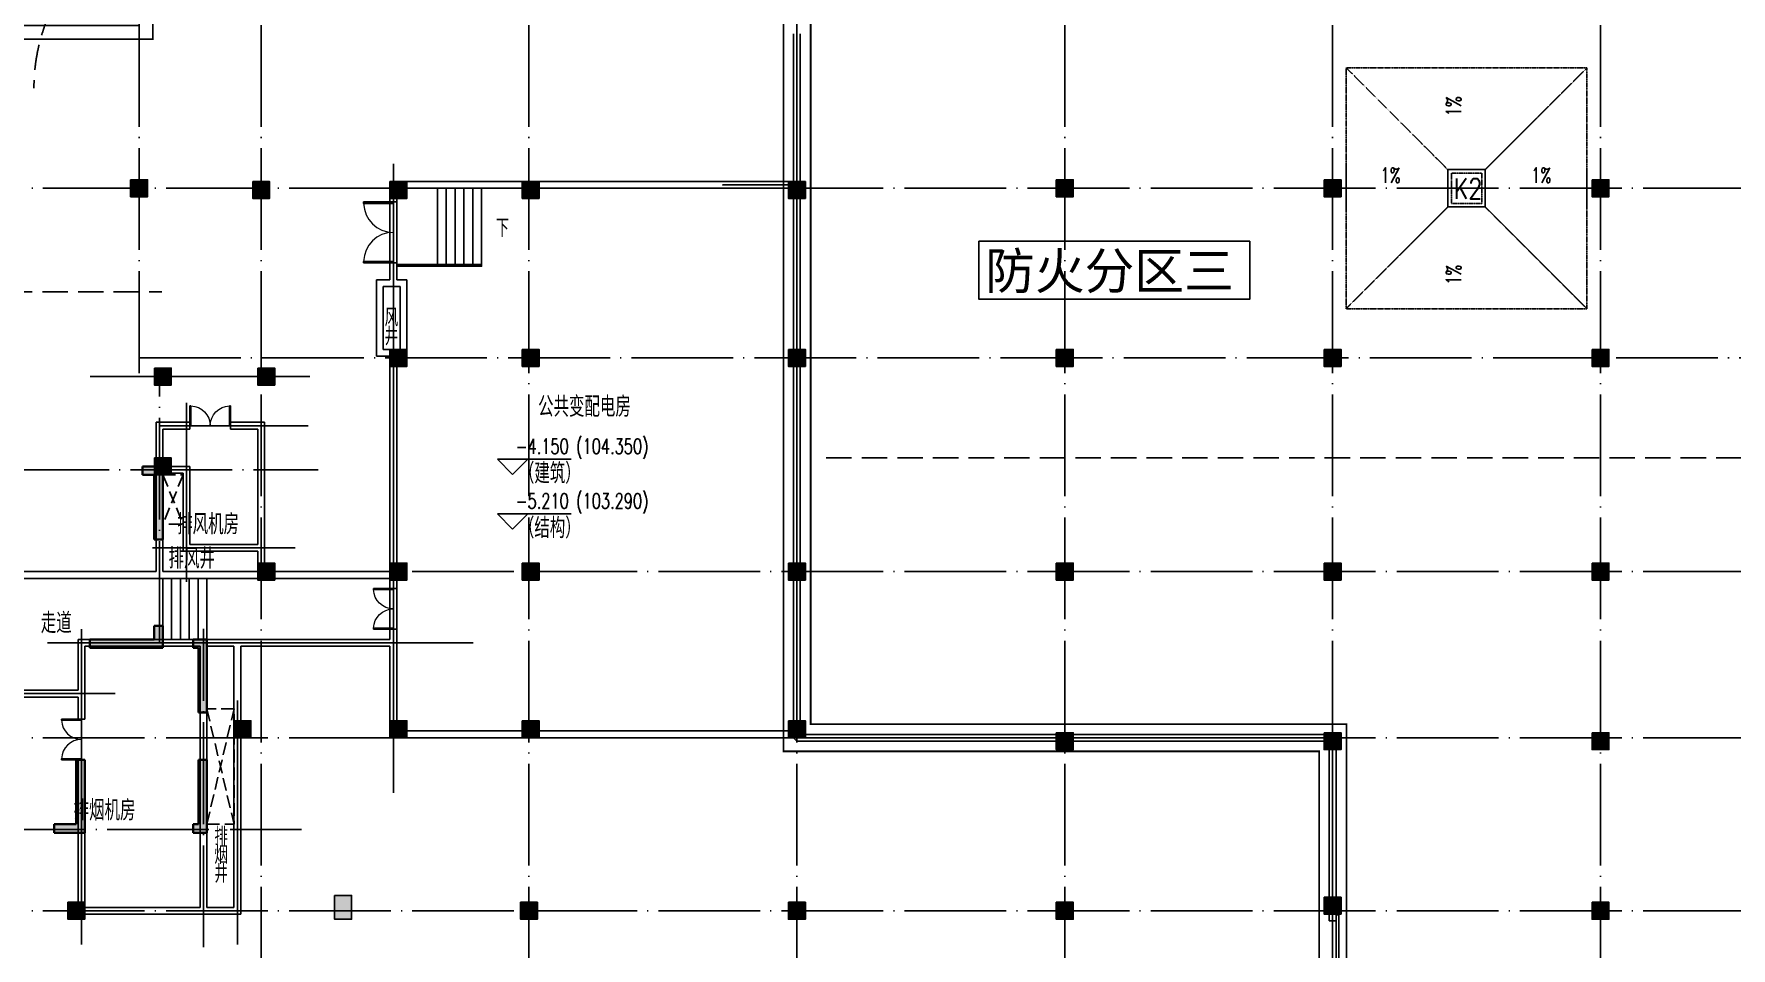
# Model space of a CAD drawing. Extents: x 290727 to 13733020, y 1731457 to 3643100.
# Drawn here: x 585712 to 635762, y 1782624 to 1809574 of the extents above; entities that cross this region are included whole.
import ezdxf

# ---------------------------------------------------------------- set-up
doc = ezdxf.new("R2010")
doc.units = 0
doc.header["$LTSCALE"] = 10
doc.linetypes.add('DASH', pattern=[0.35, 0.25, -0.1])
doc.linetypes.add('DOTE', pattern=[2.42, 2, -0.2, 0.02, -0.2])
doc.layers.get('0').update_dxf_attribs({"linetype": 'CONTINUOUS'})
for name, color, linetype in [('-A-车行道路', 8, 'CONTINUOUS'), ('COLUMN', 9, 'CONTINUOUS'), ('DIM_ELEV', 3, 'CONTINUOUS'), ('DIM_SYMB', 3, 'CONTINUOUS'), ('DOTE', 8, 'DOTE'), ('PUB_HATCH', 8, 'CONTINUOUS'), ('PUB_TEXT', 7, 'CONTINUOUS'), ('STAIR', 2, 'CONTINUOUS'), ('WALL', 255, 'CONTINUOUS'), ('WINDOW', 4, 'CONTINUOUS'), ('作业图', 4, 'CONTINUOUS'), ('文字', 4, 'CONTINUOUS'), ('防火分区示意线', 4, 'CONTINUOUS'), ('防火分区线', 7, 'CONTINUOUS'), ('防火分区面积', 7, 'CONTINUOUS'), ('集水坑', 181, 'DASH'), ('风井', 211, 'CONTINUOUS')]:
    doc.layers.add(name, color=color, linetype=linetype)
doc.layers.add('S_ConcWall', color=8, linetype='CONTINUOUS', lineweight=35)
doc.layers.get('0').off()
doc.styles.add('-黑体', font='simhei.ttf')
doc.styles.add('_HZTXT', font='simplex.shx', dxfattribs={"width": 0.8, "bigfont": 'HZTXT.shx'})
doc.styles.add('_TCH_DIM', font='SIMPLEX', dxfattribs={"bigfont": 'GBCBIG'})
doc.styles.add('HNSJY', font='HNSJY-07', dxfattribs={"width": 0.8, "bigfont": 'HNSJY-HZ'})

# ---------------------------------------------------------------- blocks, each defined once
blk = doc.blocks.new('A$C55C93FC2')
at = {"layer": 'DOTE', "linetype": 'DOTE', "ltscale": 150}
for p, q in [((103884.1, 127235.5), (103884.1, 58602.6)), ((107484.1, 127235.5), (107484.1, 12200)), ((115384.1, 127235.5), (115384.1, 12200)), ((123284.1, 127235.5), (123284.1, 12200)), ((131184.1, 127235.5), (131184.1, 12200)), ((139084.1, 127235.5), (139084.1, 12200)), ((146984.1, 127235.5), (146984.1, 12200)), ((10299.5, 64342.4), (154860.5, 64342.4)), ((103884.1, 59342.4), (162348.6, 59342.4)), ((10299.5, 53042.4), (252290.8, 53042.4)), ((10299.5, 48142.4), (252290.8, 48142.4)), ((10299.5, 43042.4), (252290.8, 43042.4))]:
    blk.add_line(p, q, dxfattribs=at)
blk = doc.blocks.new('A$C47EE32D5')
at = {"layer": '集水坑'}
for p, q in [((0, 7100), (3000, 4100)), ((4100, 4100), (7100, 7100)), ((0, 0), (3000, 3000)), ((4100, 3000), (7100, 0))]:
    blk.add_line(p, q, dxfattribs=at)
for points in [[(0, 3000), (0, 7100), (7100, 7100), (7100, 3000)], [(0, 4100), (0, 0), (7100, 0), (7100, 4100)]]:
    blk.add_lwpolyline(points, dxfattribs=at)
at = {"layer": '集水坑', "linetype": 'ByBlock'}
blk.add_lwpolyline([(3000, 4100), (4100, 4100), (4100, 3000), (3000, 3000)], close=True, dxfattribs=at)
at = {"layer": '集水坑', "linetype": 'DASH'}
blk.add_lwpolyline([(3100, 4000), (4000, 4000), (4000, 3100), (3100, 3100)], close=True, dxfattribs=at)
at = {"layer": 'PUB_TEXT', "style": '_TCH_DIM', "width": 0.705882}
for p in [(3392, 5669), (3392, 703)]:
    blk.add_text('1%%%', height=446.2, rotation=90, dxfattribs=at).set_placement(p)
for p in [(1012, 3708), (5456, 3708)]:
    blk.add_text('1%%%', height=446.2, dxfattribs=at).set_placement(p)
at = {"layer": '集水坑', "style": '_HZTXT', "width": 0.8}
blk.add_text('K2', height=600, dxfattribs=at).set_placement((3170, 3237))
blk = doc.blocks.new('A$C682E2834')
h = blk.add_hatch(color=0)
h.dxf.hatch_style = 1
h.paths.add_polyline_path([(30400, 7900), (30600, 7900), (30600, 7500), (30800, 7500), (30800, 7900), (33000, 7899), (33000, 7500), (33200, 7500), (33200, 7900), (33200, 7900), (33200, 8099), (30600, 8100), (30400, 8100)])
edge = h.paths.add_edge_path(flags=16)
edge.add_line((11800, 7900), (11800, 7500))
h.paths.add_polyline_path([(9600, 7900), (11800, 7900)], flags=17)
h.paths.add_polyline_path([(21425, 250), (21600, 250), (21600, 0), (21175, 0), (21000, 0), (21000, 250), (21175, 250), (21175, 2150), (21425, 2150)])
h.paths.add_polyline_path([(42350, 2149), (42600, 2149), (42600, 0), (42200, 0), (42200, 250), (42350, 250)])
h.paths.add_polyline_path([(42600, 3549), (42350, 3549), (42350, 5450), (42200, 5450), (42200, 5700), (42600, 5700)])
h.paths.add_polyline_path([(40700, 10549), (40700, 10799), (41300, 10799), (41300, 8649), (41050, 8649), (41050, 10549)])
h.paths.add_polyline_path([(39150, 5450), (39150, 5700), (41050, 5700), (41050, 6099), (41300, 6099), (41300, 5450)])
h.paths.add_polyline_path([(35100, 12949), (35100, 13199), (35400, 13199), (35400, 10799), (35800, 10799), (35800, 10549), (35150, 10549), (35150, 12949)])
h.paths.add_polyline_path([(28700, 13200), (28700, 12950), (28650, 12950), (28650, 10550), (28000, 10550), (28000, 10800), (28400, 10800), (28400, 13200)])
h.paths.add_polyline_path([(22750, 8650), (22500, 8650), (22500, 10800), (23100, 10800), (23100, 10550), (22750, 10550)])
h.paths.add_polyline_path([(24650, 5700), (24650, 5450), (22500, 5450), (22500, 6050), (22750, 6050), (22750, 5700)])
h.paths.add_polyline_path([(25700, 250), (25700, 0), (24800, 0), (24800, 2150), (25050, 2150), (25050, 250)])
h.paths.add_polyline_path([(32024, 0), (31300, 0), (31300, 250), (31774, 250), (31775, 2150), (32025, 2150), (32024, 250), (32500, 250), (32500, 0)])
h.paths.add_polyline_path([(29000, 5700), (29000, 5500), (28400, 5500), (28400, 7250), (28600, 7250), (28600, 5700)])
h.paths.add_polyline_path([(34800, 5500), (34800, 5700), (35200, 5700), (35200, 7249), (35400, 7249), (35400, 5500)])
h.paths.add_polyline_path([(30000, 12950), (30000, 13200), (30600, 13200), (30600, 9400), (30400, 9400), (30400, 12950)])
h.paths.add_polyline_path([(33200, 9399), (33400, 9399), (33400, 12949), (33800, 12949), (33800, 13199), (33200, 13199)])
h.paths.add_polyline_path([(38100, 0), (38100, 250), (38750, 250), (38750, 2149), (39000, 2149), (39000, 0)])
h.paths.add_polyline_path([(35025, 2149), (34775, 2149), (34775, 4199), (35025, 4199)])
h.paths.add_polyline_path([(29025, 2150), (28775, 2150), (28775, 4200), (29025, 4200)])
h.paths.add_polyline_path([(1900, 10800), (1900, 10550), (1550, 10550), (1550, 8650), (1300, 8650), (1300, 10800)])
h.paths.add_polyline_path([(3450, 5700), (3450, 5450), (1300, 5450), (1300, 6100), (1550, 6100), (1550, 5700)])
h.paths.add_polyline_path([(20100, 8650), (19850, 8650), (19850, 10550), (19500, 10550), (19500, 10800), (20100, 10800)])
h.paths.add_polyline_path([(13900, 12950), (13900, 13200), (14200, 13200), (14200, 10800), (14600, 10800), (14600, 10550), (13950, 10550), (13950, 12950)])
h.paths.add_polyline_path([(7500, 13200), (7500, 12950), (7450, 12950), (7450, 10550), (6800, 10550), (6800, 10800), (7200, 10800), (7200, 13200)])
h.paths.add_polyline_path([(17950, 5450), (17950, 5700), (19850, 5700), (19850, 6050), (20100, 6050), (20100, 5450)])
h.paths.add_polyline_path([(16900, 0), (16900, 250), (17550, 250), (17550, 2150), (17800, 2150), (17800, 0)])
h.paths.add_polyline_path([(10575, 0), (10100, 0), (10100, 250), (10575, 250), (10575, 2150), (10825, 2150), (10825, 250), (11300, 250), (11300, 0)])
h.paths.add_polyline_path([(400, 5700), (400, 5450), (250, 5450), (250, 3550), (0, 3550), (0, 5700)])
h.paths.add_polyline_path([(400, 250), (400, 0), (0, 0), (0, 2150), (250, 2150), (250, 250)])
h.paths.add_polyline_path([(13600, 5500), (13600, 5700), (14000, 5700), (14000, 7250), (14200, 7250), (14200, 5500)])
h.paths.add_polyline_path([(7800, 5700), (7800, 5500), (7200, 5500), (7200, 7250), (7400, 7250), (7400, 5700)])
h.paths.add_polyline_path([(12600, 13200), (12600, 12950), (12200, 12950), (12200, 9400), (12000, 9400), (12000, 13200)])
h.paths.add_polyline_path([(9200, 9400), (9200, 12950), (8800, 12950), (8800, 13200), (9400, 13200), (9400, 9400)])
h.paths.add_polyline_path([(4500, 250), (4500, 0), (3600, 0), (3600, 2150), (3850, 2150), (3850, 250)])
h.paths.add_polyline_path([(7825, 2150), (7575, 2150), (7575, 4200), (7825, 4200)])
h.paths.add_polyline_path([(13825, 2150), (13575, 2150), (13575, 4200), (13825, 4200)])
edge = h.paths.add_edge_path()
edge.add_line((12000, 8100), (12200, 8100))
edge.add_line((12200, 8100), (12200, 7900))
edge.add_line((12200, 7900), (12000, 7900))
edge.add_line((9400, 8100), (9200, 8100))
edge.add_line((9200, 8100), (9200, 7900))
edge.add_line((9200, 7900), (9400, 7900))
edge.add_line((9400, 7900), (9400, 7500))
edge.add_line((9400, 7500), (9600, 7500))
edge.add_line((9600, 7500), (9600, 7900))
edge.add_line((12000, 8100), (9400, 8100))
edge.add_line((11800, 7500), (12000, 7500))
edge.add_line((12000, 7500), (12000, 7900))
h = blk.add_hatch(color=0)
h.dxf.hatch_style = 1
h.paths.add_polyline_path([(9400, 8100), (9400, 7900), (9400, 7900), (9400, 7500), (9600, 7500), (9600, 7900), (11800, 7900), (11800, 7500), (12000, 7500), (12000, 7900), (12200, 7900), (12200, 8100)])
at = {"color": 0}
blk.add_lwpolyline([(9400, 8100), (9400, 7900), (9400, 7900), (9400, 7500), (9600, 7500), (9600, 7900), (11800, 7900), (11800, 7500), (12000, 7500), (12000, 7900), (12200, 7900), (12200, 8100), (9400, 8100)], dxfattribs=at)
at = {"layer": 'S_ConcWall', "color": 0, "lineweight": 35, "ltscale": 1}
for p, q in [((7200, 10800), (7200, 13200)), ((7200, 13200), (7500, 13200)), ((7500, 13200), (7500, 12950)), ((8800, 12950), (8800, 13200)), ((8800, 13200), (9400, 13200)), ((9400, 13200), (9400, 9400)), ((12000, 9400), (12000, 13200)), ((12000, 13200), (12600, 13200)), ((12600, 13200), (12600, 12950)), ((13900, 13200), (14200, 13200)), ((13900, 12950), (13900, 13200)), ((14200, 13200), (14200, 10800)), ((28400, 10800), (28400, 13200)), ((28400, 13200), (28700, 13200)), ((28700, 13200), (28700, 12950)), ((30000, 13200), (30600, 13200)), ((30000, 12950), (30000, 13200)), ((30600, 13200), (30600, 9400)), ((33800, 13199), (33200, 13199)), ((33200, 13199), (33200, 9399)), ((33800, 12949), (33800, 13199)), ((35100, 13199), (35400, 13199)), ((35100, 12949), (35100, 13199)), ((35400, 13199), (35400, 10799)), ((7500, 12950), (7450, 12950)), ((7450, 12950), (7450, 10550)), ((9200, 12950), (8800, 12950)), ((9200, 9400), (9200, 12950)), ((12600, 12950), (12200, 12950)), ((12200, 12950), (12200, 9400)), ((13950, 12950), (13900, 12950)), ((13950, 10550), (13950, 12950)), ((28700, 12950), (28650, 12950)), ((28650, 12950), (28650, 10550)), ((30400, 12950), (30000, 12950)), ((30400, 9400), (30400, 12950)), ((33400, 9399), (33400, 12949)), ((33400, 12949), (33800, 12949)), ((35150, 12949), (35100, 12949)), ((35150, 10549), (35150, 12949)), ((1300, 8650), (1300, 10800)), ((1300, 10800), (1900, 10800)), ((1900, 10550), (1550, 10550)), ((1550, 10550), (1550, 8650)), ((1900, 10800), (1900, 10550)), ((6800, 10550), (6800, 10800)), ((6800, 10800), (7200, 10800)), ((7450, 10550), (6800, 10550)), ((14600, 10550), (13950, 10550)), ((14200, 10800), (14600, 10800)), ((14600, 10800), (14600, 10550)), ((19500, 10550), (19500, 10800)), ((19500, 10800), (20100, 10800)), ((19850, 10550), (19500, 10550)), ((19850, 8650), (19850, 10550)), ((20100, 10800), (20100, 8650)), ((22500, 8650), (22500, 10800)), ((22500, 10800), (23100, 10800)), ((23100, 10550), (22750, 10550)), ((22750, 10550), (22750, 8650)), ((23100, 10800), (23100, 10550)), ((28000, 10550), (28000, 10800)), ((28000, 10800), (28400, 10800)), ((28650, 10550), (28000, 10550)), ((35800, 10549), (35150, 10549)), ((35400, 10799), (35800, 10799)), ((35800, 10799), (35800, 10549)), ((40700, 10799), (41300, 10799)), ((40700, 10549), (40700, 10799)), ((41050, 10549), (40700, 10549)), ((41050, 8649), (41050, 10549)), ((41300, 10799), (41300, 8649)), ((9400, 9400), (9200, 9400)), ((12200, 9400), (12000, 9400)), ((30600, 9400), (30400, 9400)), ((33200, 9399), (33400, 9399)), ((1550, 8650), (1300, 8650)), ((20100, 8650), (19850, 8650)), ((22750, 8650), (22500, 8650)), ((41300, 8649), (41050, 8649)), ((30600, 8100), (33200, 8099)), ((33200, 8099), (33200, 7900)), ((30600, 7500), (30600, 7900)), ((33000, 7899), (30800, 7900)), ((30800, 7900), (30800, 7500)), ((33000, 7500), (33000, 7899)), ((33200, 7900), (33200, 7500)), ((7200, 5500), (7200, 7250)), ((7200, 7250), (7400, 7250)), ((7400, 7250), (7400, 5700)), ((14000, 5700), (14000, 7250)), ((14000, 7250), (14200, 7250)), ((14200, 7250), (14200, 5500)), ((28400, 5500), (28400, 7250)), ((28400, 7250), (28600, 7250)), ((28600, 7250), (28600, 5700)), ((30800, 7500), (30600, 7500)), ((33200, 7500), (33000, 7500)), ((35200, 5700), (35200, 7249)), ((35200, 7249), (35400, 7249)), ((35400, 7249), (35400, 5500)), ((1300, 5450), (1300, 6100)), ((1300, 6100), (1550, 6100)), ((1550, 6100), (1550, 5700)), ((19850, 5700), (19850, 6050)), ((19850, 6050), (20100, 6050)), ((20100, 6050), (20100, 5450)), ((22500, 5450), (22500, 6050)), ((22500, 6050), (22750, 6050)), ((22750, 6050), (22750, 5700)), ((41050, 5700), (41050, 6099)), ((41050, 6099), (41300, 6099)), ((41300, 6099), (41300, 5450)), ((0, 3550), (0, 5700)), ((0, 5700), (400, 5700)), ((400, 5700), (400, 5450)), ((1550, 5700), (3450, 5700)), ((3450, 5700), (3450, 5450)), ((7400, 5700), (7800, 5700)), ((7800, 5700), (7800, 5500)), ((13600, 5700), (14000, 5700)), ((13600, 5500), (13600, 5700)), ((17950, 5700), (19850, 5700)), ((17950, 5450), (17950, 5700)), ((22750, 5700), (24650, 5700)), ((24650, 5700), (24650, 5450)), ((28600, 5700), (29000, 5700)), ((29000, 5700), (29000, 5500)), ((34800, 5700), (35200, 5700)), ((34800, 5500), (34800, 5700)), ((39150, 5700), (41050, 5700)), ((39150, 5450), (39150, 5700)), ((42200, 5450), (42200, 5700)), ((42200, 5700), (42600, 5700)), ((42600, 5700), (42600, 3549)), ((400, 5450), (250, 5450)), ((250, 5450), (250, 3550)), ((3450, 5450), (1300, 5450)), ((7800, 5500), (7200, 5500)), ((14200, 5500), (13600, 5500)), ((20100, 5450), (17950, 5450)), ((24650, 5450), (22500, 5450)), ((29000, 5500), (28400, 5500)), ((35400, 5500), (34800, 5500)), ((41300, 5450), (39150, 5450)), ((42350, 5450), (42200, 5450)), ((42350, 3549), (42350, 5450)), ((7575, 2150), (7575, 4200)), ((7575, 4200), (7825, 4200)), ((7825, 4200), (7825, 2150)), ((13575, 2150), (13575, 4200)), ((13575, 4200), (13825, 4200)), ((13825, 4200), (13825, 2150)), ((28775, 2150), (28775, 4200)), ((28775, 4200), (29025, 4200)), ((29025, 4200), (29025, 2150)), ((34775, 2149), (34775, 4199)), ((34775, 4199), (35025, 4199)), ((35025, 4199), (35025, 2149)), ((250, 3550), (0, 3550)), ((42600, 3549), (42350, 3549)), ((0, 0), (0, 2150)), ((0, 2150), (250, 2150)), ((250, 2150), (250, 250)), ((3600, 0), (3600, 2150)), ((3600, 2150), (3850, 2150)), ((3850, 2150), (3850, 250)), ((7825, 2150), (7575, 2150)), ((10575, 250), (10575, 2150)), ((10575, 2150), (10825, 2150)), ((10825, 2150), (10825, 250)), ((13825, 2150), (13575, 2150)), ((17550, 250), (17550, 2150)), ((17550, 2150), (17800, 2150)), ((17800, 2150), (17800, 0)), ((21175, 250), (21175, 2150)), ((21175, 2150), (21425, 2150)), ((21425, 2150), (21425, 250)), ((24800, 0), (24800, 2150)), ((24800, 2150), (25050, 2150)), ((25050, 2150), (25050, 250)), ((29025, 2150), (28775, 2150)), ((31774, 250), (31775, 2150)), ((31775, 2150), (32025, 2150)), ((32025, 2150), (32024, 250)), ((35025, 2149), (34775, 2149)), ((38750, 250), (38750, 2149)), ((38750, 2149), (39000, 2149)), ((39000, 2149), (39000, 0)), ((42350, 250), (42350, 2149)), ((42350, 2149), (42600, 2149)), ((42600, 2149), (42600, 0)), ((400, 0), (0, 0)), ((250, 250), (400, 250)), ((400, 250), (400, 0)), ((4500, 0), (3600, 0)), ((3850, 250), (4500, 250)), ((4500, 250), (4500, 0)), ((10100, 0), (10100, 250)), ((10100, 250), (10575, 250)), ((10575, 0), (10100, 0)), ((11300, 0), (10575, 0)), ((10825, 250), (11300, 250)), ((11300, 250), (11300, 0)), ((16900, 250), (17550, 250)), ((16900, 0), (16900, 250)), ((17800, 0), (16900, 0)), ((21000, 0), (21000, 250)), ((21000, 250), (21175, 250)), ((21175, 0), (21000, 0)), ((21600, 0), (21175, 0)), ((21425, 250), (21600, 250)), ((21600, 250), (21600, 0)), ((25700, 0), (24800, 0)), ((25050, 250), (25700, 250)), ((25700, 250), (25700, 0)), ((31300, 0), (31300, 250)), ((31300, 250), (31774, 250)), ((32024, 0), (31300, 0)), ((32024, 250), (32500, 250)), ((32500, 0), (32024, 0)), ((32500, 250), (32500, 0)), ((38100, 250), (38750, 250)), ((38100, 0), (38100, 250)), ((39000, 0), (38100, 0)), ((42200, 0), (42200, 250)), ((42200, 250), (42350, 250)), ((42600, 0), (42200, 0))]:
    blk.add_line(p, q, dxfattribs=at)
at = {"layer": 'S_ConcWall', "color": 0}
for p, q in [((30600, 8100), (30400, 8100)), ((30400, 8100), (30400, 7900)), ((30400, 7900), (30600, 7900))]:
    blk.add_line(p, q, dxfattribs=at)
blk = doc.blocks.new('A$C26CF02E8')
at = {"layer": '风井', "linetype": 'DASH', "ltscale": 150}
for p, q in [((99565, 56765), (98965, 55315)), ((98965, 56765), (99565, 55315)), ((100265, 49865), (101065, 46465)), ((100265, 46465), (101065, 49865))]:
    blk.add_line(p, q, dxfattribs=at)
at = {"layer": '风井', "linetype": 'DASH', "ltscale": 150, "flags": 128}
for points in [[(98965, 56765), (99565, 56765), (99565, 55315), (98965, 55315)], [(100265, 46465), (101065, 46465), (101065, 49865), (100265, 49865)]]:
    blk.add_lwpolyline(points, close=True, dxfattribs=at)
blk = doc.blocks.new('_FZH')
blk.add_lwpolyline([(-0.5, -0.5), (0.5, -0.5), (0.5, 0.5), (-0.5, 0.5)], close=True)
at = {"layer": 'PUB_HATCH'}
blk.add_solid([(-0.5, -0.5), (0.5, -0.5), (-0.5, 0.5), (0.5, 0.5)], dxfattribs=at)
blk = doc.blocks.new('$DorLib2D$00000126')
at = {"color": 0, "linetype": 'Continuous'}
for p, q in [((-0.532, 0.5), (-0.532, 0.9)), ((0.532, 0.9), (0.532, 0.5))]:
    blk.add_line(p, q, dxfattribs=at)
at = {"color": 0, "linetype": 'DASH'}
for p, q in [((-0.532, 0.9), (0.532, 0.9)), ((-0.532, 0.5), (0.532, 0.5))]:
    blk.add_line(p, q, dxfattribs=at)
blk = doc.blocks.new('$DorLib2D$00000002')
for p, q in [((-0.5, 0), (-0.5, 0.4875)), ((-0.475, 0.4875), (-0.5, 0.4875)), ((-0.475, 0), (-0.475, 0.4875)), ((0.475, 0), (0.475, 0.4875)), ((0.475, 0.4875), (0.5, 0.4875)), ((0.5, 0), (0.5, 0.4875)), ((-0.5, 0), (-0.475, 0)), ((0.5, 0), (0.475, 0))]:
    blk.add_line(p, q)
at = {"lineweight": 13}
for centre, start, end in [((-0.4875, 0), 0, 88.53072), ((0.4875, 0), 91.46928, 180)]:
    blk.add_arc(centre, 0.4875, start, end, dxfattribs=at)
blk = doc.blocks.new('车库建筑作业图')
at = {"layer": '-A-车行道路', "linetype": 'DASH', "ltscale": 300}
blk.add_line((545012, 2187730), (589481, 2187730), dxfattribs=at)
blk.add_lwpolyline([(585712, 2193730, -0.414214), (591212, 2199230)], format="xyb", dxfattribs=at)
blk.add_lwpolyline([(609076, 2182830), (643262, 2182830)], dxfattribs=at)
at = {"layer": 'DIM_ELEV'}
for p, q in [((599829, 2182342), (599379, 2182792)), ((599379, 2182792), (601554, 2182792)), ((599829, 2182342), (600279, 2182792)), ((599829, 2180730), (599379, 2181180)), ((599379, 2181180), (601554, 2181180)), ((599829, 2180730), (600279, 2181180))]:
    blk.add_line(p, q, dxfattribs=at)
at = {"layer": 'DIM_SYMB', "linetype": 'Continuous'}
blk.add_lwpolyline([(599177, 2189605, 0, 0, 0), (598062, 2189605, 120, 0, 0), (597612, 2189605, 0, 0, 0)], format="xyseb", dxfattribs=at)
at = {"layer": 'DOTE', "linetype": 'Continuous'}
blk.add_line((596312, 2172954), (596312, 2191498), dxfattribs=at)
at = {"layer": 'DOTE', "linetype": 'Continuous', "ltscale": 150}
for p, q in [((593847, 2185230), (587368, 2185230)), ((590212, 2179179), (590212, 2184456)), ((593801, 2183780), (589412, 2183780)), ((593412, 2180180), (589212, 2180180)), ((587112, 2168480), (587112, 2177782)), ((598669, 2177380), (586112, 2177380)), ((588112, 2175880), (580312, 2175880)), ((591712, 2168480), (591712, 2175680))]:
    blk.add_line(p, q, dxfattribs=at)
at = {"layer": 'DOTE', "ltscale": 150}
for p, q in [((589412, 2177380), (589412, 2185189)), ((548629, 2182480), (594095, 2182480)), ((590712, 2168406), (590712, 2177796)), ((544312, 2171880), (593600, 2171880))]:
    blk.add_line(p, q, dxfattribs=at)
at = {"layer": 'STAIR', "linetype": 'Continuous'}
for p, q in [((597612, 2190780), (598912, 2190780)), ((597612, 2190780), (597612, 2188530)), ((597872, 2190780), (597872, 2188530)), ((598132, 2190780), (598132, 2188530)), ((598392, 2190780), (598392, 2188530)), ((598652, 2190780), (598652, 2188530)), ((598912, 2190780), (598912, 2188530)), ((597612, 2188530), (598912, 2188530)), ((590812, 2179280), (589512, 2179280)), ((589512, 2177481), (589512, 2179280)), ((589772, 2177481), (589772, 2179280)), ((590032, 2177481), (590032, 2179280)), ((590292, 2177481), (590292, 2179280)), ((590552, 2177481), (590552, 2179280)), ((590812, 2177481), (590812, 2179280)), ((590812, 2177481), (589512, 2177481))]:
    blk.add_line(p, q, dxfattribs=at)
at = {"layer": 'STAIR', "linetype": 'Continuous', "flags": 128}
blk.add_lwpolyline([(596412, 2188530), (598912, 2188530), (598912, 2188480), (596412, 2188480)], dxfattribs=at)
at = {"layer": 'WALL', "linetype": 'Continuous'}
for p, q in [((608112, 2195330), (608112, 2190980)), ((608312, 2195330), (608312, 2190980)), ((596212, 2190980), (600112, 2190980)), ((596212, 2190980), (596212, 2190979)), ((596712, 2190780), (600112, 2190780)), ((600612, 2190980), (608112, 2190980)), ((600612, 2190780), (607962, 2190780)), ((596212, 2190479), (596212, 2190380)), ((596212, 2190380), (596412, 2190380)), ((596412, 2190380), (596412, 2190479)), ((608112, 2190480), (608112, 2186030)), ((608312, 2190480), (608312, 2186030)), ((596412, 2188580), (596212, 2188580)), ((596212, 2188580), (596212, 2188080)), ((596412, 2188080), (596412, 2188580)), ((595812, 2185830), (595812, 2188080)), ((595812, 2188080), (596212, 2188080)), ((596012, 2186030), (596012, 2187880)), ((596012, 2187880), (596212, 2187880)), ((596212, 2187880), (596512, 2187880)), ((596412, 2188080), (596712, 2188080)), ((596512, 2186030), (596512, 2187880)), ((596712, 2186030), (596712, 2188080)), ((596212, 2185830), (595812, 2185830)), ((596212, 2186030), (596012, 2186030)), ((596212, 2179730), (596212, 2185530)), ((596412, 2179730), (596412, 2185530)), ((608112, 2185530), (608112, 2179730)), ((608312, 2185530), (608312, 2179730)), ((590312, 2183880), (589312, 2183880)), ((589312, 2183880), (589312, 2182829)), ((590312, 2183680), (590312, 2183880)), ((592512, 2183880), (591512, 2183880)), ((591512, 2183880), (591512, 2183680)), ((592512, 2180179), (592512, 2183880)), ((589512, 2183680), (590312, 2183680)), ((589512, 2183680), (589512, 2182829)), ((591512, 2183680), (592312, 2183680)), ((592312, 2180280), (592312, 2183680)), ((589312, 2182329), (589312, 2179480)), ((589512, 2182329), (589512, 2179480)), ((589763, 2182580), (590312, 2182580)), ((589763, 2182380), (590112, 2182380)), ((590112, 2182380), (590112, 2180080)), ((590312, 2182580), (590312, 2180280)), ((592312, 2180280), (590312, 2180280)), ((592512, 2179729), (592512, 2180179)), ((592312, 2180080), (590112, 2180080)), ((592312, 2179729), (592312, 2180080)), ((589312, 2179480), (583612, 2179480)), ((589412, 2179280), (583612, 2179280)), ((592312, 2179280), (589412, 2179280)), ((592312, 2179480), (589512, 2179480)), ((596212, 2179480), (592812, 2179480)), ((596212, 2179280), (592812, 2179280)), ((596212, 2179230), (596212, 2178980)), ((596412, 2178980), (596412, 2179230)), ((608112, 2179230), (608112, 2175080)), ((608312, 2179230), (608312, 2175080)), ((596212, 2178980), (596412, 2178980)), ((596412, 2177780), (596212, 2177780)), ((596212, 2177780), (596212, 2177480)), ((596412, 2177380), (596412, 2177780)), ((590712, 2177480), (587012, 2177480)), ((587012, 2177480), (587012, 2175980)), ((590612, 2177280), (587212, 2177280)), ((587212, 2177280), (587212, 2175880)), ((590612, 2169580), (590612, 2177280)), ((591712, 2177480), (590712, 2177480)), ((590812, 2169580), (590812, 2177280)), ((591612, 2177280), (590812, 2177280)), ((591612, 2174830), (591612, 2177280)), ((596212, 2177480), (591712, 2177480)), ((596212, 2177280), (591812, 2177280)), ((591812, 2175080), (591812, 2177280)), ((596212, 2175080), (596212, 2177280)), ((596412, 2175080), (596412, 2177380)), ((581212, 2175780), (587012, 2175780)), ((581412, 2175980), (587012, 2175980)), ((587012, 2175780), (587012, 2175130)), ((587212, 2175130), (587212, 2175880)), ((587012, 2175130), (587212, 2175130)), ((591612, 2169580), (591612, 2174830)), ((596712, 2174780), (600112, 2174780)), ((600612, 2174780), (607962, 2174780)), ((608462, 2174680), (615862, 2174680)), ((616362, 2174680), (623762, 2174680)), ((591812, 2169380), (591812, 2174580)), ((596712, 2174580), (600112, 2174580)), ((600612, 2174580), (607962, 2174580)), ((608112, 2174580), (608212, 2174480)), ((608212, 2174480), (615862, 2174480)), ((616362, 2174480), (623762, 2174480)), ((623912, 2174230), (623912, 2169880)), ((624112, 2174230), (624112, 2169880)), ((587212, 2173930), (587012, 2173930)), ((587012, 2173930), (587012, 2169730)), ((587212, 2169730), (587212, 2173930)), ((587213, 2169580), (590612, 2169580)), ((587213, 2169380), (590712, 2169380)), ((590712, 2169380), (591812, 2169380)), ((590812, 2169580), (591612, 2169580)), ((623912, 2169380), (623912, 2169180)), ((623912, 2169180), (624112, 2169180)), ((624112, 2169180), (624112, 2169380))]:
    blk.add_line(p, q, dxfattribs=at)
at = {"layer": 'WINDOW', "linetype": 'Continuous'}
for p, q in [((596212, 2188580), (596212, 2190380)), ((596412, 2188580), (596412, 2190380)), ((596212, 2177780), (596212, 2178980)), ((596412, 2177780), (596412, 2178980))]:
    blk.add_line(p, q, dxfattribs=at)
at = {"layer": '文字', "linetype": 'Continuous'}
blk.add_line((590812, 2177480), (590812, 2179279), dxfattribs=at)
at = {"layer": '防火分区示意线', "color": 2, "linetype": 'DASH', "ltscale": 300, "const_width": 50}
for points in [[(607819, 2191212), (607819, 2205980), (601869, 2205980), (601869, 2207380), (595469, 2207380), (595469, 2202580), (591462, 2202580), (591462, 2202580), (589219, 2202580), (589219, 2195180), (582319, 2195180), (582319, 2195480), (547069, 2195480)], [(623619, 2158580), (623619, 2174180), (607819, 2174180), (607819, 2191212)]]:
    blk.add_lwpolyline(points, dxfattribs=at)
at = {"layer": '防火分区示意线', "color": 3, "linetype": 'DASH', "ltscale": 300, "const_width": 50}
blk.add_lwpolyline([(637169, 2205947), (630369, 2205947), (630369, 2207380), (623969, 2207380), (623969, 2202580), (615069, 2202580), (615069, 2207380), (608669, 2207380), (608669, 2205480), (608619, 2205480), (608619, 2190480), (608619, 2190480), (608619, 2174980), (624419, 2174980), (624419, 2157780), (617769, 2157780), (617769, 2155380), (622869, 2155380), (622869, 2152680), (630969, 2152680), (633969, 2152680), (638469, 2152680)], dxfattribs=at)
at = {"layer": '防火分区线', "linetype": 'Continuous', "flags": 128}
for points in [[(624012, 2158180), (624012, 2174580), (608212, 2174580), (608212, 2190880), (606027, 2190880), (607337, 2190880), (608212, 2190880), (608212, 2206330), (602262, 2206330), (602262, 2207780), (595062, 2207780), (595062, 2202980), (591162, 2202980), (590908, 2202980), (588812, 2202980), (588812, 2195580), (582712, 2195580), (582712, 2195880), (547462, 2195880)], [(636762, 2206347), (630762, 2206347), (630762, 2207780), (623562, 2207780), (623562, 2202980), (615462, 2202980), (615462, 2207780), (608262, 2207780), (608262, 2206330), (608212, 2206330), (608212, 2190880), (608212, 2190880), (608212, 2174580), (624012, 2174580), (624012, 2158180), (617363, 2158180), (617363, 2154680), (622162, 2154680), (622162, 2154680), (622162, 2152280), (630962, 2152280), (633962, 2152280), (638862, 2152280)]]:
    blk.add_lwpolyline(points, dxfattribs=at)
at = {"layer": '防火分区面积', "color": 3, "elevation": -2}
blk.add_lwpolyline([(621567, 2189217), (613579, 2189217), (613579, 2187508), (621567, 2187508)], close=True, dxfattribs=at)
blk.add_blockref('A$C47EE32D5', (624413, 2187230))
at = {"color": 8}
blk.add_blockref('A$C682E2834', (548212, 2171780), dxfattribs=at)
at = {"layer": 'COLUMN', "linetype": 'Continuous', "zscale": 500}
for p, xscale, yscale, rotation in [((588812, 2190780), 500, 500, 270), ((592413, 2190730), 500, 500, 270), ((596462, 2190729), 500, 500, 270), ((600362, 2190730), 500, 500, 270), ((608212, 2190730), 500, 500, 270), ((616112, 2190780), 500, 500, 270), ((624012, 2190780), 500, 500, 270), ((631912, 2190780), 500, 500, 270), ((596462, 2185780), 500, 500, 270), ((600362, 2185780), 500, 500, 270), ((608212, 2185780), 500, 500, 270), ((616112, 2185780), 500, 500, 270), ((624012, 2185780), 500, 500, 270), ((631912, 2185780), 500, 500, 270), ((589513, 2185230), 500, 500, 270), ((592562, 2185230), 500, 500, 270), ((589513, 2182579), 500, 500, 270), ((592562, 2179479), 500, 500, 270), ((596462, 2179480), 500, 500, 270), ((600362, 2179480), 500, 500, 270), ((608212, 2179480), 500, 500, 270), ((616112, 2179480), 500, 500, 270), ((624012, 2179480), 500, 500, 270), ((631912, 2179480), 500, 500, 270), ((591862, 2174830), 500, 500, 270), ((596462, 2174830), 500, 500, 270), ((600362, 2174830), 500, 500, 270), ((608212, 2174830), 500, 500, 270), ((616112, 2174480), 500, 500, 270), ((624012, 2174480), 500, 500, 270), ((631912, 2174480), 500, 500, 270), ((586963, 2169480), 500, 500, 270), ((594828, 2169580), 699.9999998663553, 500.0000000000001, 270.0000000233358), ((600312, 2169480), 500, 500, 270), ((608212, 2169480), 500, 500, 270), ((616112, 2169480), 500, 500, 270), ((624012, 2169630), 500, 500, 270), ((631912, 2169480), 500, 500, 270)]:
    blk.add_blockref('_FZH', p, dxfattribs=dict(at, xscale=xscale, yscale=yscale, rotation=rotation))
at = {"layer": 'WINDOW', "linetype": 'Continuous'}
for name, p, xscale, yscale, zscale, rotation in [('$DorLib2D$00000002', (596312, 2189480), 1800, 1800, 1800, 90), ('$DorLib2D$00000002', (590912, 2183780), -1200, 1200, -1200, 359.9999999999378), ('$DorLib2D$00000002', (596312, 2178380), -1200, 1200, -1200, 90), ('$DorLib2D$00000002', (587112, 2174530), 1200, 1200, -1200, 90), ('$DorLib2D$00000126', (624012, 2166430), -5500, 200, -5500, 270)]:
    blk.add_blockref(name, p, dxfattribs=dict(at, xscale=xscale, yscale=yscale, zscale=zscale, rotation=rotation))
at = {"layer": '文字', "linetype": 'Continuous'}
for name, p in [('A$C26CF02E8', (490548, 2125565)), ('A$C55C93FC2', (484928, 2126437))]:
    blk.add_blockref(name, p, dxfattribs=at)
at = {"layer": 'PUB_TEXT', "linetype": 'Continuous', "style": '_TCH_DIM'}
blk.add_text('下', height=536, dxfattribs=at).set_placement((599334, 2189342))
at = {"layer": 'PUB_TEXT', "style": '_TCH_DIM', "width": 0.705882}
for s, p in [('-4.150', (599919, 2182950)), ('(104.350)', (601704, 2182950)), ('-5.210', (599919, 2181338)), ('(103.290)', (601704, 2181338))]:
    blk.add_text(s, height=446.2, dxfattribs=at).set_placement(p)
at = {"layer": '文字', "linetype": 'Continuous', "style": 'HNSJY', "width": 0.8}
for s, height, p in [('风', 525, (596055, 2186706)), ('井', 525, (596055, 2186155)), ('公共变配电房', 600, (600580, 2184042)), ('（建筑）', 600, (600014, 2182076)), ('排风机房', 600, (589936, 2180575)), ('（结构）', 600, (600014, 2180464)), ('排风井', 600, (589684, 2179567)), ('走道', 600, (585915, 2177663)), ('排烟机房', 600, (586882, 2172141)), ('排', 525, (591034, 2171410)), ('烟', 525, (591034, 2170859)), ('井', 525, (591034, 2170308))]:
    blk.add_text(s, height=height, dxfattribs=at).set_placement(p)
at = {"layer": '防火分区面积', "style": '-黑体'}
blk.add_text('防火分区三', height=1075.4, rotation=0, dxfattribs=at).set_placement((613763, 2187808, -2))

msp = doc.modelspace()

# ---------------------------------------------------------------- block references
at = {"layer": '作业图', "linetype": 'Continuous'}
msp.add_blockref('车库建筑作业图', (0, -385756), dxfattribs=at)

doc.saveas('drawing.dxf')
